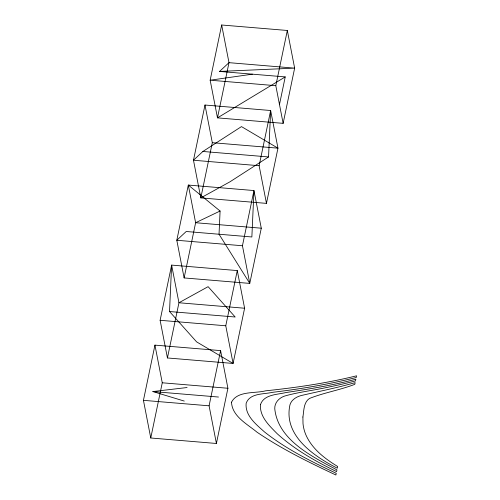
<?xml version="1.0" encoding="UTF-8"?>
<svg xmlns="http://www.w3.org/2000/svg" width="500" height="500" viewBox="0 0 500 500"><rect width="100%" height="100%" fill="white"/><g stroke="black" fill="none" stroke-linecap="round" stroke-linejoin="round"><path stroke-width="0.75" d="M237.275 270.575L225.769 325.781L233.088 363.444L196.6 341.869L169.531 311.531L171.625 265.094L237.275 270.575L244.6 308.231L233.088 363.444L167.438 357.962L160.119 320.3L171.625 265.094L178.944 302.756L167.438 357.962M184.119 277.931L195.625 222.725L188.306 185.062L220.087 211.019L219.037 234.237L249.769 283.406L184.119 277.931L176.8 240.269L188.306 185.062L253.956 190.544L261.281 228.2L249.769 283.406L242.45 245.75L253.956 190.544L251.863 236.975L186.213 231.5L176.8 240.269L242.45 245.75M204.988 105.031L212.306 142.694L200.8 197.9L229.969 181.806L268.55 156.944L270.644 110.512L204.988 105.031L193.481 160.238L200.8 197.9L266.456 203.375L277.962 148.169L270.644 110.512L259.131 165.719L266.456 203.375M143.438 400.337L154.944 345.125L220.594 350.606L227.913 388.263L216.406 443.475L150.756 437.994L143.438 400.337L209.088 405.812L216.406 443.475M221.669 25L210.162 80.206L217.481 117.869L283.137 123.344L294.644 68.138L287.325 30.475L221.669 25L228.994 62.663L217.481 117.869L285.231 76.912L279.475 104.519M150.756 437.994L162.262 382.788L154.944 345.125M209.088 405.812L220.594 350.606M283.137 123.344L275.812 85.688L287.325 30.475M219.575 71.431L228.994 62.663L294.644 68.138L219.575 71.431L285.231 76.912M212.306 142.694L277.962 148.169L241.475 126.6L202.894 151.463L193.481 160.238L259.131 165.719M220.087 211.019L195.625 222.725L261.281 228.2M252.4 74.175L210.162 80.206L275.812 85.688M184.262 401.075L152.85 391.562L187.087 387.525M202.894 151.463L268.55 156.944M244.6 308.231L178.944 302.756L208.113 286.663L235.181 317.006L169.531 311.531M160.119 320.3L225.769 325.781M162.262 382.788L227.913 388.263M152.85 391.562L218.5 397.038M302.906 417.019L303.006 423.575A56.45 46.3 -11 0 0 305.644 434.312C311.712 448.7 324.712 458.594 337.663 466.494L337.312 468.194C314.569 456.575 284.6 436.587 289.538 407.019C290.169 399.925 296.944 396.206 303.263 395.069C320.594 391.062 338.044 387.569 355.144 382.625L354.794 384.325C340.012 390.069 324.144 392.606 309.456 398.462C303.488 402.406 303.981 410.737 302.906 417.019M231.519 402.175C232.062 416.325 247.281 424.094 256.969 432.15C281.762 449.031 308.781 462.306 335.894 475L336.244 473.3C311.275 461.506 286.206 449.131 264.456 431.906C256.262 424.525 244.981 415.706 246.137 403.4C249.75 392.856 263.888 394.425 272.712 392.294C300.8 388.956 328.744 384.306 356.213 377.525L356.562 375.819C326.681 383.2 296.169 387.631 265.581 390.831C254.875 393.625 237.431 390.6 231.519 402.175M260.494 404.594C259.425 416.669 269.569 425.988 277.325 433.837C294.806 449.637 315.531 461.312 336.6 471.6L336.956 469.9C312.387 456.637 277.881 440.106 274.756 408.638C274.544 401.875 280.181 396.931 286.381 395.562C299.569 391.975 313.206 390.431 326.544 387.525A493.837 405.019 -11 0 0 355.5 380.925L355.856 379.225C332.875 385.25 309.406 389.044 285.938 392.544C277.238 394.7 263.888 394.344 260.494 404.594"/></g></svg>
